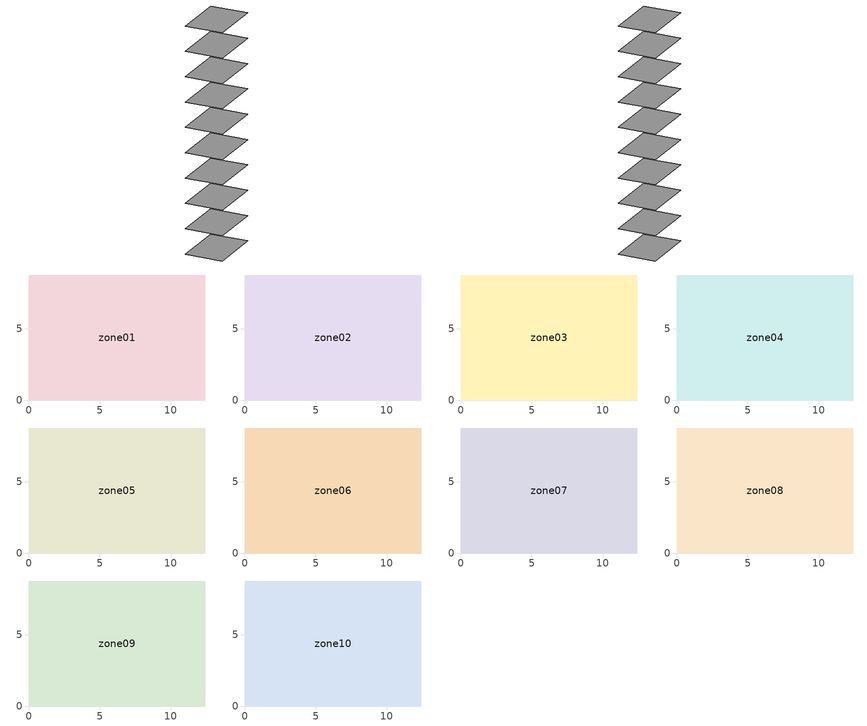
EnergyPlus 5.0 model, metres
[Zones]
zone01
 floor ground (GROUND_FLOOR): 0,0 0,8.8 12.4,8.8 12.4,0 z0
zone02
 floor ground (GROUND_FLOOR): 0,0 0,8.8 12.4,8.8 12.4,0 z5.9
zone03
 floor ground (GROUND_FLOOR): 0,0 0,8.8 12.4,8.8 12.4,0 z11.8
zone04
 floor ground (GROUND_FLOOR): 0,0 0,8.8 12.4,8.8 12.4,0 z17.7
zone05
 floor ground (GROUND_FLOOR): 0,0 0,8.8 12.4,8.8 12.4,0 z23.6
zone06
 floor ground (GROUND_FLOOR): 0,0 0,8.8 12.4,8.8 12.4,0 z29.5
zone07
 floor ground (GROUND_FLOOR): 0,0 0,8.8 12.4,8.8 12.4,0 z35.4
zone08
 floor ground (GROUND_FLOOR): 0,0 0,8.8 12.4,8.8 12.4,0 z41.3
zone09
 floor ground (GROUND_FLOOR): 0,0 0,8.8 12.4,8.8 12.4,0 z47.2
zone10
 floor ground (GROUND_FLOOR): 0,0 0,8.8 12.4,8.8 12.4,0 z53.1
[Building]
zone03: North Axis {deg}=0; Terrain=City; Loads Convergence Tolerance Value=0; Temperature Convergence Tolerance Value {deltaC}=0; Solar Distribution=FullInteriorAndExterior; Maximum Number of Warmup Days=0
[Site:Location]
not used: Latitude {deg}=0; Longitude {deg}=0; Time Zone {hr}=0; Elevation {m}=0
[Construction]
GROUND_FLOOR: 
[WindowProperty:ShadingControl]
ESHADE=0; ISHADE=INPUT 1*MAX_ISHADE : SHADECNTRL=ISHADE_INTERNAL
[SurfaceProperty:OtherSideCoefficients]
BOUNDARY=IDENTICAL; BOUNDARY=INPUT 1*TBOUNDARY; BOUNDARY=INPUT 1*TBOUNDARY_2; BOUNDARY=INPUT 1*TBOUNDARY_3; BOUNDARY=INPUT 1*TGROUND; BOUNDARY=20; BOUNDARY=15
[Zone]
zone01; zone02; zone03; zone04; zone05; zone06; zone07; zone08; zone09; zone10: 0, 0, 0, 0, , 1
